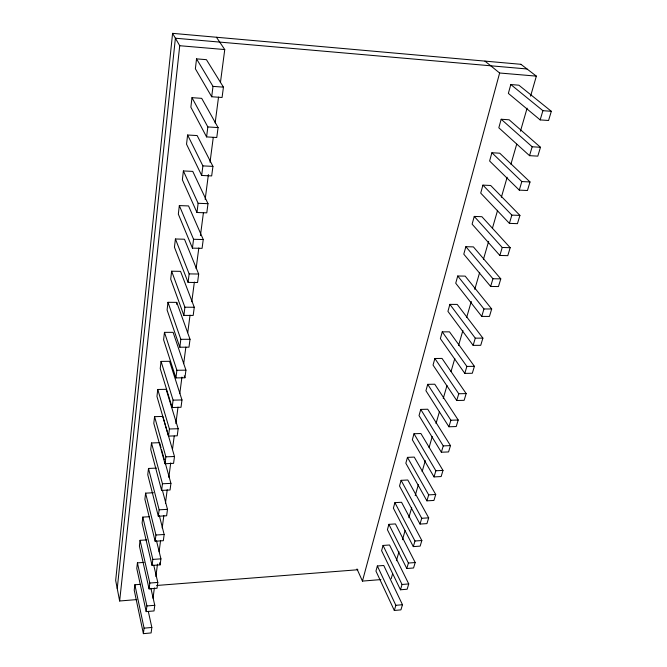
<?xml version="1.0" encoding="UTF-8"?>
<svg xmlns="http://www.w3.org/2000/svg" width="667" height="667" viewBox="0 0 667 667"><rect width="100%" height="100%" fill="white"/><g stroke="black" fill="none" stroke-linecap="round" stroke-linejoin="round"><path stroke-width="1" d="M520.944 64.307L172.586 33.35L115.666 580.44L119.643 600.992L136.843 599.583M117.242 588.561L175.396 38.211L527.022 68.968M119.643 600.992L179.731 45.715L172.586 33.35M140.445 584.334L134.859 584.767L134.225 590.178L143.388 633.65L151.109 632.933L151.834 627.455L148.291 611.356M144.03 562.406L137.427 562.873L136.777 568.451L146.19 611.614L154.027 610.939L154.769 605.286L150.9 588.311M146.765 539.895L140.07 540.328L139.403 546.073L149.083 588.886L157.028 588.252L157.804 582.424L153.727 565.191M149.591 516.708L142.796 517.1L142.104 523.02L152.059 565.433L160.13 564.857L160.93 558.846L156.487 540.762M153.485 492.755L145.606 493.146L144.889 499.258L155.144 541.237L163.332 540.704L164.157 534.492L159.33 515.616M156.495 468.109L148.499 468.451L147.766 474.746L158.321 516.241L166.633 515.766L167.484 509.346L162.389 490.237M160.98 447.64L159.605 442.68L151.492 442.963L150.734 449.466L161.606 490.412L170.052 489.995L170.927 483.367L164.849 461.539M154.577 416.658L153.794 423.362L165.007 463.715L173.578 463.357L174.487 456.503L162.815 416.433L154.577 416.658L165.875 456.845L165.007 463.715M157.762 389.478L156.953 396.415L168.518 436.093L177.23 435.809L178.172 428.714L166.125 389.32L157.762 389.478L169.418 428.989L168.518 436.093M161.055 361.397L160.222 368.559L172.153 407.512L181.015 407.287L181.983 399.95L169.551 361.306L161.055 361.397L173.087 400.15L172.153 407.512M164.466 332.358L163.598 339.761L175.921 377.906L184.926 377.764L185.935 370.16L173.095 332.341L164.466 332.358L176.888 370.277L175.921 377.906M167.984 302.309L167.092 309.98L179.823 347.224L188.978 347.165L190.028 339.278L176.755 302.376L167.984 302.309L180.832 339.32L179.823 347.224M171.636 271.202L170.702 279.148L183.867 315.408L193.188 315.441L194.272 307.262L180.549 271.352L171.636 271.202L184.909 307.212L183.867 315.408M175.413 238.986L174.446 247.215L188.069 282.399L197.549 282.525L198.674 274.037L184.476 239.228L175.413 238.986L189.153 273.887L188.069 282.399M179.331 205.594L178.331 214.124L192.43 248.124L202.076 248.349L203.243 239.528L188.544 205.928L179.331 205.594L193.555 239.278L192.43 248.124M183.392 170.952L182.358 179.807L196.965 212.498L206.787 212.84L207.996 203.677L192.763 171.394L183.392 170.952L198.132 203.302L196.965 212.498M187.61 135.009L186.535 144.189L201.676 175.454L211.672 175.921L212.94 166.383L197.149 135.559L187.61 135.009L202.893 165.891L201.676 175.454M191.988 97.665L190.87 107.212L206.578 136.91L216.767 137.502L218.084 127.572L201.692 98.349L191.988 97.665L207.846 126.947L206.578 136.91M196.54 58.863L195.373 68.784L211.689 96.757L222.069 97.49L223.445 87.144L206.42 59.671L196.54 58.863L213.006 86.376L211.689 96.757M176.522 304.285L176.755 302.376M143.388 633.65L144.08 628.164L134.859 584.767M146.19 611.614L146.907 605.953L137.427 562.873M149.083 588.886L149.825 583.041L140.07 540.328M152.059 565.433L152.826 559.413L142.796 517.1M155.144 541.237L155.936 535.009L145.606 493.146M158.321 516.241L159.138 509.813L148.499 468.451M161.606 490.412L162.456 483.767L151.492 442.963M153.026 598.257L154.377 587.927M155.87 576.563L157.487 564.157M159.105 551.759L160.597 540.395M162.214 527.989L163.832 515.591M165.458 503.193L167.209 489.761M168.834 477.355L170.727 462.89M172.478 449.458L174.237 436.026M175.855 423.628L178.014 407.095M179.773 393.655L181.933 377.122M183.692 363.69L185.851 347.157M187.744 332.691L190.037 315.124M191.796 301.692L194.364 282.058M196.115 268.626L198.816 247.957M200.442 235.559L203.41 212.823M205.169 199.391L208.404 174.587M210.03 162.189L213.273 137.385M215.158 122.92L218.534 97.09M220.427 82.625L224.754 49.558L216.442 37.244M380.915 579.581L362.439 581.099L499.625 73.003L484.942 61.106M377.355 565.983L375.946 571.069L394.322 610.48L400.925 609.863L402.476 604.719L383.75 565.483L377.355 565.983L395.856 605.319L394.322 610.48M383.05 545.448L381.599 550.675L400.467 589.795L407.153 589.219L408.746 583.925L389.52 544.989L383.05 545.448L402.043 584.492L400.467 589.795M388.894 524.345L387.41 529.715L406.795 568.517L413.557 567.984L415.199 562.531L395.448 523.92L388.894 524.345L408.412 563.056L406.795 568.517M394.906 502.651L393.38 508.171L413.307 546.615L420.152 546.123L421.844 540.52L401.542 502.268L394.906 502.651L414.974 540.995L413.307 546.615M401.092 480.34L399.516 486.018L420.01 524.07L426.938 523.62L428.681 517.842L407.804 479.998L401.092 480.34L421.727 518.284L420.01 524.07M407.462 457.379L405.836 463.223L426.913 500.842L433.934 500.442L435.726 494.489L414.249 457.087L407.462 457.379L428.681 494.881L426.913 500.842M414.007 433.75L412.339 439.77L434.025 476.913L441.137 476.555L442.988 470.427L420.885 433.508L414.007 433.75L435.851 470.76L434.025 476.913M420.752 409.413L419.034 415.608L441.362 452.234L448.566 451.934L450.475 445.606L427.722 409.221L420.752 409.413L443.247 445.898L441.362 452.234M427.705 384.342L425.93 390.729L448.933 426.78L456.228 426.538L458.196 420.01L434.759 384.209L427.705 384.342L450.875 420.235L448.933 426.78M434.867 358.496L433.041 365.082L456.737 400.508L464.14 400.325L466.166 393.588L442.013 358.421L434.867 358.496L458.746 393.755L456.737 400.508M442.254 331.858L440.37 338.644L464.799 373.387L472.303 373.27L474.404 366.316L449.491 331.841L442.254 331.858L466.875 366.416L464.799 373.387M449.875 304.369L447.932 311.372L473.136 345.364L480.732 345.323L482.9 338.127L457.203 304.419L449.875 304.369L475.279 338.161L482.9 338.127M457.737 275.996L455.728 283.225L481.741 316.408L489.445 316.433L491.687 308.996L465.174 276.113L457.737 275.996L483.959 308.954L491.687 308.996M465.858 246.69L463.79 254.16L490.645 286.451L498.457 286.56L500.784 278.873L473.395 246.89L465.858 246.69L492.938 278.748L500.784 278.873M474.254 216.416L472.111 224.137L499.858 255.461L507.787 255.653L510.188 247.69L481.891 216.7L474.254 216.416L502.234 247.482L510.188 247.69M482.925 185.118L480.715 193.105L509.405 223.37L517.442 223.653L519.927 215.408L490.67 185.484L482.925 185.118L511.856 215.107L519.927 215.408M491.896 152.743L489.611 161.005L519.285 190.12L527.439 190.504L530.015 181.958L499.75 153.202L491.896 152.743L521.827 181.557L530.015 181.958M501.184 119.243L498.816 127.789L529.531 155.661L537.81 156.136L540.478 147.282L509.154 119.793L501.184 119.243L532.174 146.773L540.478 147.282M510.805 84.542L508.354 93.397L540.162 119.902L548.557 120.494L551.334 111.306L518.884 85.201L510.805 84.542L542.905 110.68L551.334 111.306M391.187 578.739L392.63 573.737M396.39 560.722L398.991 551.709M402.459 539.695L405.069 530.682M408.821 517.667L411.714 507.654M415.191 495.639L418.367 484.626M422.128 471.611L425.313 460.597M429.073 447.582L432.249 436.568M436.01 423.553L439.478 411.539M443.238 398.524L446.998 385.509M451.05 371.494L454.811 358.479M458.571 345.464L462.906 330.44M466.667 317.425L471.294 301.409M474.762 289.395L479.681 272.369M483.442 259.355L488.644 241.337M492.404 228.322L497.607 210.297M501.367 197.282L507.153 177.255M510.914 164.24L516.7 144.214M520.452 131.199L527.105 108.171M530.582 96.156L536.36 76.13L520.927 64.307M473.136 345.364L475.279 338.161M481.741 316.408L483.959 308.954M490.645 286.451L492.938 278.748M499.858 255.461L502.234 247.482M509.405 223.37L511.856 215.107M519.285 190.12L521.827 181.557M529.531 155.661L532.174 146.773M540.162 119.902L542.905 110.68M144.08 628.164L151.834 627.455M395.856 605.319L402.476 604.719M146.907 605.953L154.769 605.286M402.043 584.492L408.746 583.925M156.645 585.476L357.845 569.751M149.825 583.041L157.804 582.424M408.412 563.056L415.199 562.531M152.826 559.413L160.93 558.846M414.974 540.995L421.844 540.52M155.936 535.009L164.157 534.492M421.727 518.284L428.681 517.842M159.138 509.813L167.484 509.346M428.681 494.881L435.726 494.489M162.456 483.767L170.927 483.367M435.851 470.76L442.988 470.427M165.875 456.845L174.487 456.503M443.247 445.898L450.475 445.606M169.418 428.989L178.172 428.714M450.875 420.235L458.196 420.01M173.087 400.15L181.983 399.95M458.746 393.755L466.166 393.588M176.888 370.277L185.935 370.16M466.875 366.416L474.404 366.316M180.832 339.32L190.028 339.278M184.909 307.212L194.272 307.262M189.153 273.887L198.674 274.037M193.555 239.278L203.243 239.528M198.132 203.302L207.996 203.677M202.893 165.891L212.94 166.383M207.846 126.947L218.084 127.572M213.006 86.376L223.445 87.144M179.731 45.715L224.754 49.558M499.625 73.003L536.36 76.13M356.995 568.934L362.439 581.099M184.275 375.813L184.926 377.764M161.539 449.625L164.299 459.555M159.638 562.84L160.13 564.857"/></g></svg>
